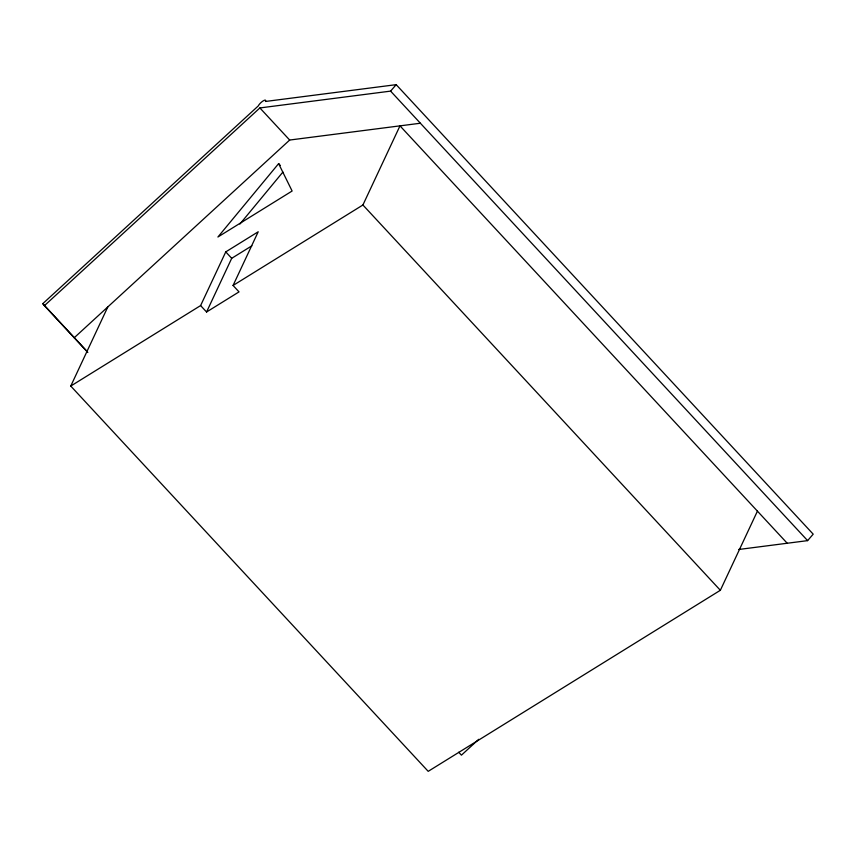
<?xml version="1.0" encoding="UTF-8"?>
<svg xmlns="http://www.w3.org/2000/svg" width="856" height="856" viewBox="0 0 856 856"><rect width="100%" height="100%" fill="white"/><g stroke="black" fill="none" stroke-linecap="round" stroke-linejoin="round"><path stroke-width="1.28" d="M757.432 511.139L720.356 590.287L428.203 771.342L70.759 386.056L107.824 306.919M200.604 305.581L225.759 251.889L258.212 231.773L233.067 285.465L239.027 291.885L206.564 312.001L200.604 305.581L70.759 386.056M206.564 312.001L231.709 258.309L251.857 245.822M233.067 285.465L362.912 204.991L399.987 125.853L787.22 543.25M278.617 163.635L217.906 237.016L292.121 191.016L278.617 163.635L280.319 165.465M239.883 224.069L282.887 172.088M87.836 352.469L44.416 305.667L259.882 107.942L390.593 91.121L396.178 84.658L813.2 534.165L807.615 540.628L738.621 549.499M44.416 305.667L42.8 303.655L258.266 105.941A5.061 1.423 -42.9 0 1 263.188 100.88A5.061 1.423 -42.9 0 1 265.467 101.468L396.178 84.658M74.204 337.767L289.67 140.042L420.382 123.232M478.729 739.306L461.438 755.163L458.709 752.231M390.593 91.121L807.615 540.628M362.912 204.991L720.356 590.287M259.882 107.942L289.67 140.042M225.759 251.889L231.709 258.309M42.8 303.655L87.323 351.645"/></g></svg>
